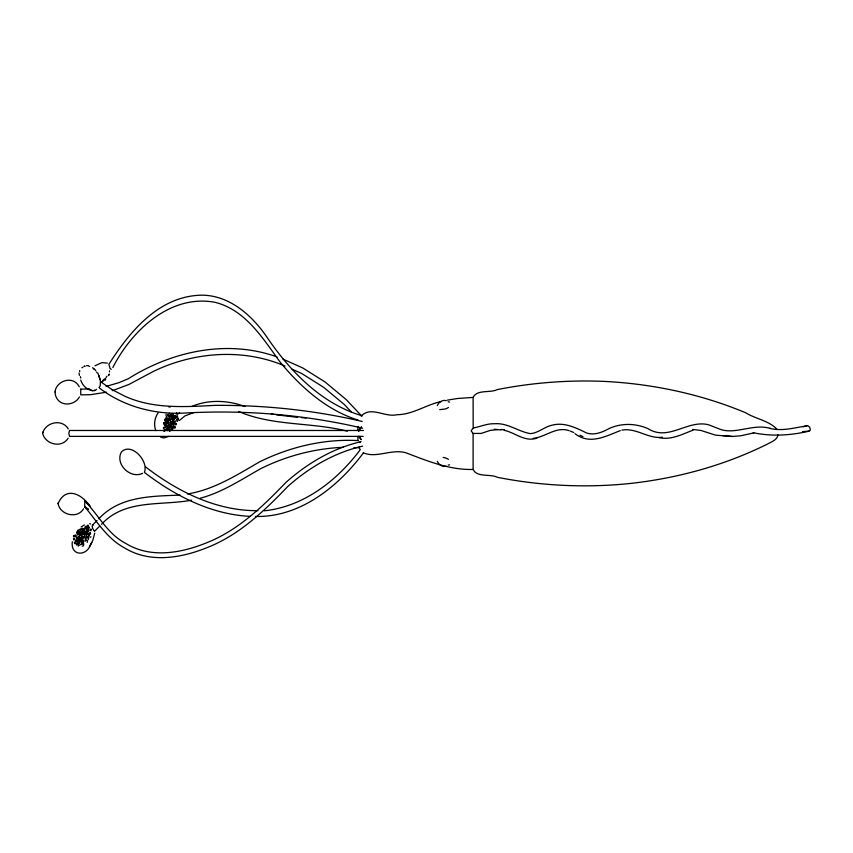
<?xml version="1.0" encoding="UTF-8"?>
<svg xmlns="http://www.w3.org/2000/svg" width="853" height="853" viewBox="0 0 853 853"><rect width="100%" height="100%" fill="white"/><g stroke="black" fill="none" stroke-linecap="round" stroke-linejoin="round"><path stroke-width="1.28" d="M72.334 541.719C70.319 555.836 86.345 556.945 90.631 544.587M82.752 540.216L83.029 541.452M357.855 429.784L358.015 426.383M68.283 428.899C61.981 418.375 45.454 422.224 42.65 433.281C45.07 444.381 61.757 448.646 68.155 438.186M362.61 446.14C334.632 452.495 309.223 467.391 287.919 486.349C264.515 510.723 239.501 534.799 207.535 547.445C181.262 558.097 149.936 563.545 124.421 547.861C106.956 538.424 96.805 521.14 84.607 506.597L88.243 509.294L84.607 506.597L84.905 501.095L89.992 506.117C81.728 494.026 65.83 485.826 58.089 503.59C59.987 514.881 77.239 519.37 83.573 508.793M79.414 396.965C74.883 405.122 61.928 406.924 56.863 398.394C48.6 384.639 71.737 372.164 79.254 386.804M55.338 391.111L55.253 392.252M78.849 533.914L78.668 532.613M79.766 540.162L79.372 541.591L78.412 541.815M81.387 533.871L81.195 532.571M82.933 542.828L82.752 541.527M83.647 545.302L83.455 544.001M86.313 536.036L86.121 534.735M87.177 533.402L87.251 531.909M88.243 528.156L88.883 526.887L89.394 527.367L88.755 528.636L88.04 527.655M88.104 535.14L87.912 533.839M178.192 418.972L176.848 414.515M178.042 420.22L178.224 418.631M80.726 389.192L89.234 388.861M79.66 370.565L79.702 371.727M80.406 376.631L80.768 378.018M250.302 516.364C211.299 514.551 174.865 495.849 144.402 472.37C148.944 461.174 131.501 441.993 121.457 451.887C114.675 464.011 130.402 479.279 142.579 473.33M145.522 467.423L145.596 466.911C177.68 491.659 216.651 511.139 257.979 510.67M164.149 423.333L164.288 422.491M166.132 414.153L166.1 415.742M165.311 420.774L165.322 419.527M166.836 424.016C169.811 422.032 164.352 421.755 166.815 425.967M169.576 416.488L169.544 418.077M168.414 424.24L168.787 422.864M170.184 431L169.982 429.613L169.438 431.319M171.421 425.135L171.389 426.724M171.378 426.575C171.506 432.002 170.429 426.575 171.304 426.042M173.042 415.678L173.5 414.206M173.031 420.401L173.308 422.352M174.183 424.826L173.905 422.885M94.758 533.093L92.828 540.354L89.405 546.709M42.671 432.983L42.853 432.14M58.089 503.59L58.271 502.758M94.555 390.045L94.512 390.781L95.088 390.375M96.474 389.309L95.419 390.439M104.162 379.18L104.119 379.916L104.972 378.999M108.448 374.925C108.043 377.186 110.4 372.932 108.726 374.414M778 434.881C777.136 440.329 770.984 441.918 766.964 444.317C723.909 465.589 676.962 478.426 629.269 483.576C585.329 488.033 540.802 485.869 497.47 477.328C490.134 473.564 477.179 477.787 473.106 469.459L473.106 433.431M360.019 442.664L360.286 441.715M497.47 429.603L490.336 430.37L481.145 433.431L473.063 433.431L471.133 430.818L473.18 428.035L473.106 397.402C477.179 389.075 490.134 393.297 497.47 389.544C532.741 382.624 568.791 379.852 604.702 381.43C653.057 383.893 701.081 394.15 745.81 412.82C755.555 418.962 768.969 420.604 776.987 429.272M358.484 431.138L361.448 426.926M437.333 405.58C438.602 402.051 442.579 399.641 446.279 400.59M111.263 369.338L109.984 368.389L108.928 364.252C130.264 330.687 160.119 294.797 203.579 295.181C230.982 296.258 252.925 316.346 267.501 337.991C290.777 372.047 321.784 403.97 362.408 415.869M79.425 536.377L79.766 535.695M78.231 546.261L78.391 544.289M80.694 544.427L79.404 545.323M87.816 530.598L87.966 528.615M87.134 542.348L87.475 541.666M90.578 537.294L90.919 536.622M157.976 413.044C154.542 418.151 153.625 424.858 155.8 430.626M165.919 417.458L166.634 416.659M165.578 418.962L165.237 420.071L165.77 419.303M164.117 423.12L164.085 423.291M169.267 413.897L169.587 413.268M169.459 415.72L169.374 416.264L169.235 415.486M171.186 414.995L171.975 414.153M163.541 430.957L164.064 430.392L164.362 431.17M170.963 419.623L171.688 418.823M172.903 416.733L172.85 419.303M169.214 427.257L169.544 426.628M173.809 423.749C172.434 425.775 173.34 420.604 173.905 423.141M102.765 380.864L103.373 380.011M109.493 371.94L109.568 370.756M97.05 520.565L92.689 524.894A3.945 1.29 69.7 0 0 92.689 528.433L94.043 530.907L95.035 530.481M112.82 367.526C131.757 330.506 170.046 294.168 214.711 302.239C245.643 309.724 263.033 338.737 280.53 362.632C301.269 387.539 326.795 410.336 358.271 420.145M90.685 544.481L91.836 542.508M81.888 367.76L82.869 367.312M83.935 366.491L84.607 365.82L85.055 366.577M360.201 449.766C337.052 480.676 303.753 506.618 264.323 510.808M363.485 452.836C338.076 486.839 299.904 517.43 255.452 516.481M363.399 430.477L69.477 430.477L68.837 433.431L69.53 436.384L363.165 436.384M361.171 416.136C370.618 405.665 385.119 417.703 396.88 414.718C412.788 414.675 425.999 404.695 441.193 401.56M98.788 518.837C119.761 496.009 151.727 496.243 180.143 495.103M94.672 531.11L99.812 526.013M101.518 524.307C125.082 498.706 161.132 505.978 191.605 500.167M101.912 381.76L101.315 381.781M361.331 427.214L360.712 427.737A11.526 2.559 -51.8 0 1 359.529 429.432L359.518 429.454A9.244 2.196 -67 0 1 358.793 431.191M98.959 387.614L100.249 385.812L100.345 381.558L112.138 389.704L111.615 389.426L124.698 396.144C153.018 409.099 184.696 406.956 214.924 405.367C264.43 405.015 314 410.176 362.226 421.467M81.142 526.994L84.351 524.894M168.819 436.384L163.723 437.984L160.588 437.035M179.258 420.572L184.952 415.912L193.674 412.617M95.024 365.766L101.976 362.621L107.371 363.101M177.957 413.972L179.535 412.884M85.449 531.163L84.991 532.826L85.62 531.664M83.327 536.686L82.368 536.9M89.064 536.142L89.533 534.479L88.84 534.628L88.733 536.047M88.254 539.672L88.893 537.347M83.306 545.973L82.346 546.197M277.033 356.917C227.335 339.099 171.911 351.18 128.249 378.753L119.1 382.613L106.06 386.409M112.5 390.663L129.155 384.351L153.337 371.439C193.994 351.767 243.062 348.077 284.966 366.033M89.032 366.353L89.725 366.406M92.582 367.707L93.414 368.293M93.403 368.72L94.566 369.53L94.225 368.88M169.576 427.332L168.819 428.014L169.011 429.411L169.331 427.449M191.968 406.38C208.74 399.311 228.124 400.196 244.992 406.55M693.18 430.115C682.24 434.209 670.959 440.425 658.911 437.578M753.252 432.727C771.645 436.608 790.774 435.456 808.996 431.16L810.329 430.115L809.742 427.31L808.036 425.807L806.874 425.828C794.655 427.737 782.158 431.49 769.779 428.366L770.248 428.441C753.22 423.088 734.604 435.52 718.812 428.771L708.779 424.837C687.859 419.218 668.549 441.758 647.981 428.654C635.645 423.195 621.272 422.917 608.957 428.611C602.207 432.343 594.562 435.435 586.789 433.079C575.818 427.684 563.908 421.691 551.379 425.391C543.958 427.129 538.136 433.057 530.47 433.633C518.24 431.597 507.77 422.736 494.655 423.738C487.212 423.408 480.452 426.703 473.404 427.961M620.27 430.616C605.395 436.373 589.881 445.106 574.933 433.676M200.188 498.237C222.26 492.384 241.324 479.557 261.007 468.521C286.651 455.854 314.778 448.454 343.375 447.324M361.118 441.662C332.969 448.156 307.464 463.275 286 482.34C262.831 506.426 238.168 530.353 206.533 542.839C181.028 553.149 150.597 558.683 125.786 543.436C107.499 534.01 98.564 515.073 84.905 501.095M803.131 426.82L806.874 425.828M102.723 381.59L103.618 379.948M187.436 493.972C214.028 489.707 236.921 474.95 259.792 461.74C290.265 446.78 324.375 438.645 358.399 440.617M106.444 392.22L90.557 394.683L80.758 394.864L80.736 389.011M753.817 432.887L740.937 435.766L732.3 436.459L715.646 435.179L700.931 430.456L692.839 429.443M447.367 400.142L457.517 398.49L473.106 397.402M446.279 466.282C442.579 467.231 438.602 464.821 437.333 461.292M533.2 438.367C545.547 437.173 555.996 426.116 569.186 430.68M536.91 438.122C524.968 442.334 515.244 432.631 504.155 430.296M86.452 365.638L88.435 365.692M176.848 421.275L177.531 421.19M662.365 437.226C648.259 439.156 636.157 427.47 621.965 430.125M722.971 435.766L726.383 435.488M802.566 431.629L808.996 431.16M93.777 390.642C87.667 390.802 82.474 385.684 80.736 380.075M354.027 447.59L359.358 447.718M473.106 469.459C450.491 470.035 429.326 461.772 408.662 453.828C393.766 447.196 377.058 458.978 363.293 452.804M439.69 409.643L445.063 409.035A7.474 3.508 -17 0 0 448.475 407.467M301.386 417.618L306.174 417.938M297.58 417.352L276.223 414.814M725.434 435.915L732.3 436.459M501.084 429.454L504.4 429.805M494.335 429.23L501.084 429.965M168.681 406.849L170.291 407.02M92.732 390.845L91.25 390.269M271.265 413.94L273.749 414.377M362.653 428.195C304.382 414.526 244.171 409.653 184.44 413.065C154.382 414.665 123.504 406.518 99.47 388.062M443.176 457.368L445.063 457.837A7.474 3.508 17 0 1 448.475 459.394M347.374 431.223C311.526 421.958 273.173 426.351 238.552 411.455M90.663 523.998L89.618 523.721M89.682 533.935L90.61 533.296L90.471 532.357L89.544 532.997L90.002 534.468M78.604 537.795L79.532 537.155L79.393 536.217L78.465 536.857L78.753 538.318M80.715 540.226L81.419 540.898M92.689 524.894L93.318 525.096M570.337 431.138L573.77 432.514M283.004 359.145L302.826 367.995L325.1 382.027L346.19 399.567L361.224 415.528M292.195 369.264L301.823 373.561L323.596 387.283L344.356 404.557L351.457 412.095M580.008 435.254L582.94 436.597M95.205 369.818L95.835 370.874M89.842 389.224L90.706 389.874M361.139 439.658L358.718 436.256M361 439.359L359.092 436.331M173.202 428.142L172.786 427.044M176.486 412.831L176.997 413.63M86.985 532.091L87.23 532.645M87.198 532.667L87.443 533.21M87.283 540.365L87.539 540.909M79.585 534.394L79.83 534.938M83.583 543.553L83.829 544.107M79.521 539.618L79.734 540.194M359.028 447.057L359.87 449.041M97.892 373.092L100.323 380.331L98.969 375.64M106.956 376.226L105.975 377.612M96.741 372.089L96.933 372.825M79.052 373.092L79.382 375.384M171.154 415.166L171.229 416.541M357.855 437.088L358.015 440.489M449.563 464.768A7.474 3.508 17 0 1 448.198 465.098M448.198 401.774A7.474 3.508 -17 0 1 449.563 402.104M81.931 539.107L82.474 540.024L83.04 538.691L82.496 538.307L81.931 539.107M73.475 536.004L73.944 537.027L74.584 535.759L74.083 535.279L73.475 536.004M73.507 539.064L73.966 540.088L74.606 538.819L74.104 538.339L73.507 539.064M74.414 542.593L74.872 543.617L75.522 542.348L75.011 541.858L74.414 542.593M75.075 535.641L75.533 536.665L76.173 535.385L75.672 534.906L75.075 535.641M75.49 540.514L75.96 541.538L76.599 540.269L76.098 539.789L75.49 540.514M76.535 532.411L76.994 533.434L77.634 532.165L77.133 531.686L76.535 532.411M76.375 537.582L76.845 538.606L77.484 537.326L76.973 536.846L76.375 537.582M76.258 544.086L76.717 545.11L77.356 543.83L76.855 543.35L76.258 544.086M77.442 534.191L77.911 535.215L78.551 533.946L78.049 533.466L77.442 534.191M77.698 530.545L78.167 531.568L78.807 530.289L78.295 529.809L77.698 530.545M76.941 541.644L77.41 542.668L78.049 541.399L77.538 540.919L76.941 541.644M77.388 539.416L77.858 540.439L78.497 539.171L77.986 538.691L77.388 539.416M78.38 542.924L78.839 543.947L79.478 542.679L78.977 542.199L78.38 542.924M79.062 532.368L79.521 533.392L80.171 532.123L79.66 531.632L79.062 532.368M79.041 540.152L79.51 541.175L80.15 539.906L79.638 539.427L79.041 540.152M79.862 529.542L80.321 530.566L80.96 529.297L80.459 528.807L79.862 529.542M79.436 538.254L79.905 539.277L80.545 538.008L80.033 537.518L79.436 538.254M79.681 534.628L80.15 535.652L80.79 534.373L80.278 533.893L79.681 534.628M80.619 541.324L81.078 542.348L81.717 541.079L81.216 540.599L80.619 541.324M81.323 531.515L81.792 532.539L82.432 531.259L81.931 530.779L81.323 531.515M81.344 534.5L81.803 535.524L82.453 534.255L81.941 533.775L81.344 534.5M81.909 528.892L82.368 529.916L83.008 528.647L82.506 528.167L81.909 528.892M81.366 536.921L81.835 537.944L82.474 536.676L81.963 536.196L81.366 536.921M81.323 543.798L81.792 544.822L82.432 543.553L81.92 543.062L81.323 543.798M83.018 533.178L83.477 534.202L84.127 532.933L83.615 532.453L83.018 533.178M83.242 530.929L83.701 531.941L84.351 530.673L83.839 530.193L83.242 530.929M82.805 541.708L83.274 542.732L83.914 541.463L83.413 540.973L82.805 541.708M83.829 528.945L84.287 529.969L84.937 528.689L84.426 528.21L83.829 528.945M83.679 537.198L84.138 538.222L84.778 536.942L84.276 536.462L83.679 537.198M83.989 534.532L84.447 535.556L85.087 534.287L84.586 533.807L83.989 534.532M85.193 526.93L85.663 527.954L86.302 526.685L85.79 526.205L85.193 526.93M85.833 528.423L86.302 529.446L86.942 528.167L86.43 527.687L85.833 528.423M85.151 540.162L85.62 541.186L86.26 539.917L85.748 539.437L85.151 540.162M85.289 537.593L85.748 538.616L86.398 537.347L85.886 536.868L85.289 537.593M85.78 533.637L86.238 534.66L86.889 533.392L86.377 532.912L85.78 533.637M86.42 530.811L86.889 531.835L87.528 530.566L87.017 530.086L86.42 530.811M87.262 525.811L87.731 526.834L88.371 525.565L87.859 525.085L87.262 525.811M86.761 537.145L87.23 538.168L87.87 536.9L87.369 536.42L86.761 537.145M87.624 533.722L88.094 534.746L88.733 533.477L88.222 532.997L87.624 533.722M87.955 530.566L88.424 531.59L89.064 530.31L88.563 529.83L87.955 530.566M90.301 529.702L90.77 530.726L91.41 529.446L90.898 528.967L90.301 529.702M163.851 422.821C163.573 426.415 165.642 421.073 163.851 422.821M163.477 427.545C163.2 431.138 165.258 425.796 163.477 427.545M164.928 419.388C164.64 422.971 166.708 417.639 164.928 419.388M164.394 424.208C164.117 427.79 166.175 422.459 164.394 424.208M164.65 424.506L164.65 424.506M165.429 421.403C165.151 424.986 167.209 419.655 165.429 421.403M165.685 421.691L165.685 421.691M166.239 418.62C165.951 422.203 168.02 416.872 166.239 418.62M164.757 429.645C164.469 433.228 166.538 427.897 164.757 429.645M165.29 426.383C165.013 429.976 167.071 424.634 165.29 426.383M166.495 418.919L166.495 418.919M165.013 429.933L165.013 429.933M165.546 426.681L165.546 426.681M166.207 423.589L166.207 423.589M167.785 414.953C167.508 418.535 169.576 413.204 167.785 414.953M166.25 425.402C165.972 428.984 168.041 423.653 166.25 425.402M167.103 420.732C166.825 424.314 168.894 418.983 167.103 420.732M168.052 415.251L168.052 415.251M167.572 418.258C167.295 421.851 169.363 416.509 167.572 418.258M167.838 418.556L167.838 418.556M166.399 428.803L166.602 430.189L167.305 429.091L166.921 428.227L166.399 428.803M166.666 429.091L166.666 429.091M169.065 415.582C168.777 419.164 170.845 413.833 169.065 415.582M167.337 426.468C167.06 430.061 169.129 424.719 167.337 426.468M167.22 429.016C165.962 432.364 169.129 429.752 167.305 429.091M168.393 422.214C168.116 425.807 170.173 420.465 168.393 422.214M168.574 424.815C168.297 428.398 170.365 423.067 168.574 424.815M168.841 425.114L168.841 425.114M170.078 419.452C169.8 423.035 171.858 417.703 170.078 419.452M170.92 414.697C170.643 418.29 172.711 412.948 170.92 414.697M170.333 419.74L170.333 419.74M169.075 428.313L169.075 428.313M171.24 417.288C170.963 420.881 173.02 415.539 171.24 417.288M170.216 424.208C169.928 427.79 171.997 422.448 170.216 424.208M170.472 424.495L170.472 424.495M170.813 421.723C170.536 425.316 172.605 419.975 170.813 421.723M169.726 430.477L169.726 430.477M171.069 422.022L171.069 422.022M170.824 426.66L170.824 426.66M172.914 415.752C172.637 419.335 174.705 414.004 172.914 415.752M171.133 428.355L171.133 428.355M171.848 423.472C171.56 427.054 173.628 421.713 171.848 423.472M173.17 416.051L173.17 416.051M172.103 423.76L172.103 423.76M172.626 420.433C172.349 424.016 174.417 418.674 172.626 420.433M172.882 420.721L172.882 420.721M172.061 428.728C171.773 432.322 173.841 426.98 172.061 428.728M173.351 423.227L173.415 423.099M174.236 418.162C173.948 421.755 176.017 416.413 174.236 418.162M173.084 425.935C172.807 429.517 174.876 424.186 173.084 425.935M174.492 418.46L174.492 418.46M174.833 415.635C174.556 419.228 176.624 413.886 174.833 415.635M174.684 421.211C174.407 424.794 176.475 419.463 174.684 421.211M174.95 421.499L174.95 421.499M175.707 416.872C175.43 420.454 177.499 415.123 175.707 416.872M175.974 417.17L175.974 417.17M174.588 427.001C174.3 430.584 176.368 425.252 174.588 427.001M175.569 423.696C175.291 427.278 177.349 421.936 175.569 423.696M175.825 423.984L175.825 423.984M176.87 419.324C176.592 422.907 178.65 417.565 176.87 419.324M177.125 419.612L177.125 419.612M168.787 419.196C168.297 422.8 170.643 417.821 168.787 419.196M169.022 419.559L169.022 419.559M104.919 379.574C104.887 381.888 106.71 376.791 104.919 379.574"/></g></svg>
